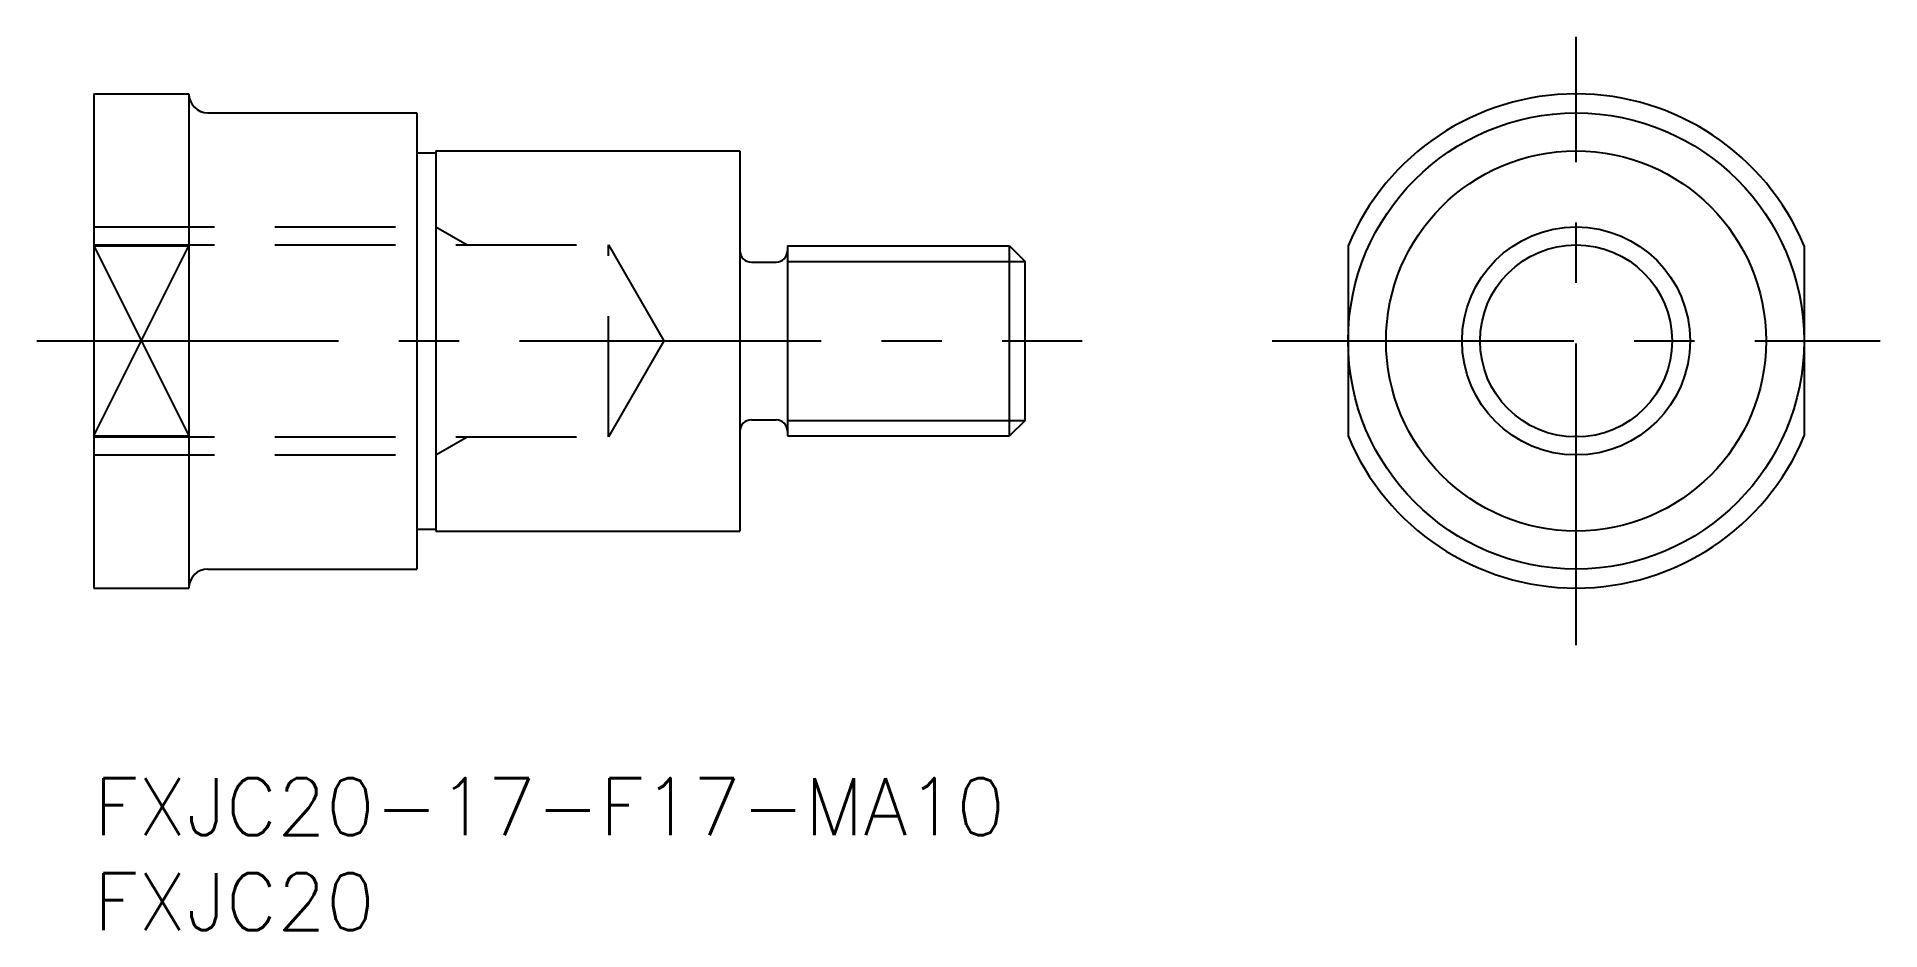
# Model space of a CAD drawing. Extents: x -3 to 94, y -8 to 39.
import ezdxf

# ---------------------------------------------------------------- set-up
doc = ezdxf.new("R2010")
doc.units = 0
doc.header["$LTSCALE"] = 0.5
doc.linetypes.add('CENTER', pattern=[50.8, 31.75, -6.35, 6.35, -6.35])
doc.linetypes.add('DASHED', pattern=[19.05, 12.7, -6.35])
for name, color, linetype in [('MSM_CENTER', 1, 'CENTER'), ('MSM_CONTINUOUS', 7, 'CONTINUOUS'), ('MSM_DASHED', 4, 'DASHED'), ('MSM_NARROW', 5, 'CONTINUOUS'), ('MSM_PART_NUMBER', 7, 'CONTINUOUS')]:
    doc.layers.add(name, color=color, linetype=linetype)
doc.styles.get("Standard").update_dxf_attribs({"font": 'txt.shx', "height": 3, "bigfont": 'bigfont.shx'})

# ---------------------------------------------------------------- blocks, each defined once
blk = doc.blocks.new('*U13')
at = {"layer": 'MSM_PART_NUMBER'}
blk.add_text('FXJC20-17-F17-MA10', height=3, dxfattribs=at).set_placement((0, -3))
blk = doc.blocks.new('*U14')
at = {"layer": 'MSM_PART_NUMBER'}
blk.add_text('FXJC20', height=3, dxfattribs=at).set_placement((0, -8))

msp = doc.modelspace()

# ---------------------------------------------------------------- linework, layer by layer
at = {"layer": 'MSM_CENTER'}
for p, q in [((78, 7), (78, 39)), ((-3, 23), (52, 23)), ((62, 23), (94, 23))]:
    msp.add_line(p, q, dxfattribs=at)
at = {"layer": 'MSM_CONTINUOUS'}
for p, q in [((0, 36), (0, 10)), ((0, 36), (5, 36)), ((5, 36), (5, 10)), ((6, 35), (17, 35)), ((17, 35), (17, 11)), ((18, 33), (34, 33)), ((18, 33), (18, 13)), ((34, 33), (34, 13)), ((17, 32.9), (18, 32.9)), ((0, 28), (5, 28)), ((36.5, 28), (48.188, 28)), ((36.5, 28), (36.5, 18)), ((48.188, 18), (48.188, 28)), ((48.188, 28), (49, 27.188)), ((49, 18.812), (49, 27.188)), ((66, 28), (66, 18)), ((90, 28), (90, 18)), ((34.6, 27.15), (35.9, 27.15)), ((34.6, 18.85), (35.9, 18.85)), ((49, 18.812), (48.188, 18)), ((0, 18), (5, 18)), ((36.5, 18), (48.188, 18)), ((17, 13.1), (18, 13.1)), ((18, 13), (34, 13)), ((6, 11), (17, 11)), ((0, 10), (5, 10))]:
    msp.add_line(p, q, dxfattribs=at)
for radius in [12, 10, 6]:
    msp.add_circle((78, 23), radius, dxfattribs=at)
for centre, radius, start, end in [((6, 36), 1, 180, 270), ((78, 23), 13, 22.61986, 157.38014), ((34.6, 27.75), 0.6, 180, 270), ((35.9, 27.75), 0.6, 270, 0), ((34.6, 18.25), 0.6, 90, 180), ((35.9, 18.25), 0.6, 0, 90), ((78, 23), 13, 202.61986, 337.38014), ((6, 10), 1, 90, 180)]:
    msp.add_arc(centre, radius, start, end, dxfattribs=at)
at = {"layer": 'MSM_DASHED'}
for p, q in [((0, 29), (18, 29)), ((18, 29), (19.64, 28.053)), ((0, 28.053), (27.083, 28.053)), ((27.083, 17.947), (27.083, 28.053)), ((27.083, 28.053), (30, 23)), ((30, 23), (27.083, 17.947)), ((0, 17.947), (27.083, 17.947)), ((18, 17), (19.64, 17.947)), ((0, 17), (18, 17))]:
    msp.add_line(p, q, dxfattribs=at)
at = {"layer": 'MSM_NARROW'}
for p, q in [((0, 18), (5, 28)), ((0, 28), (5, 18)), ((36.5, 27.188), (49, 27.188)), ((36.5, 18.812), (49, 18.812))]:
    msp.add_line(p, q, dxfattribs=at)
msp.add_circle((78, 23), 5.053, dxfattribs=at)

# ---------------------------------------------------------------- block references
at = {"layer": 'MSM_CONTINUOUS'}
for name in ['*U13', '*U14']:
    msp.add_blockref(name, (0, 0), dxfattribs=at)

doc.saveas('drawing.dxf')
